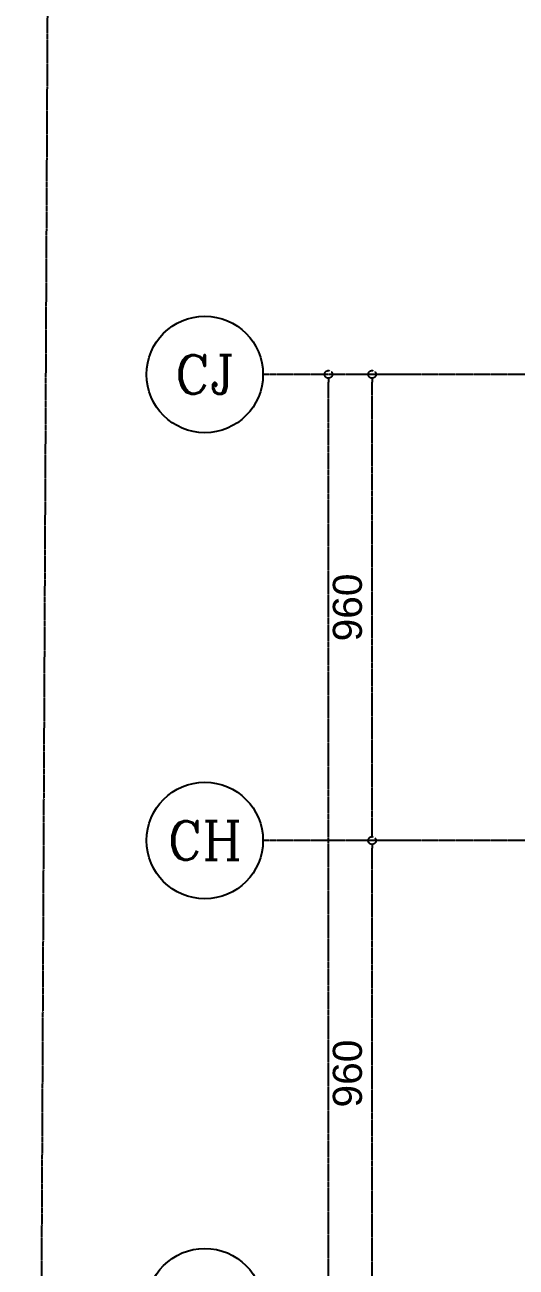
# Model space of a CAD drawing. Header units: millimetres. Extents: x -18489 to 17339, y -1599 to 10961.
# Drawn here: x -18489 to -17476, y 6704 to 9262 of the extents above; entities that cross this region are included whole.
import ezdxf
from ezdxf.enums import TextEntityAlignment as Align

# ---------------------------------------------------------------- set-up
doc = ezdxf.new("R2010")
doc.units = ezdxf.units.MM
doc.linetypes.add('X-CUB3-L10$0$4', pattern=[2, 1.25, -0.25, 0.25, -0.25])
doc.linetypes.add('X-CUB3-L10$0$COL-CEN-LIN', pattern=[3.25, 2.5, -0.25, 0.25, -0.25])
for name, color, linetype in [('X-CUB3-L10$0$0-MC', 8, 'Continuous'), ('X-CUB3-L10$0$0-NC', 8, 'Continuous'), ('X-CUB3-L10$0$CCL', 8, 'X-CUB3-L10$0$COL-CEN-LIN'), ('X-CUB3-L10$0$SITE-BDG', 8, 'X-CUB3-L10$0$4')]:
    doc.layers.add(name, color=color, linetype=linetype)
doc.styles.add('X-CUB3-L10$0$COL-NUM', font='romanc')
doc.styles.add('X-CUB3-L10$0$DIM', font='', dxfattribs={"width": 0.8})
doc.styles.add('X-CUB3-L10$0$Gen-Text', font='arial.ttf', dxfattribs={"height": 2.5})
doc.styles.get('X-CUB3-L10$0$DIM').set_extended_font_data('MingLiU')
doc.dimstyles.new('X-CUB3-L10$0$CIRL', dxfattribs={"dimtxt": 50, "dimasz": 25, "dimexe": 16, "dimexo": 0, "dimgap": 6, "dimtad": 1, "dimdsep": 46, "dimtxsty": 'X-CUB3-L10$0$DIM', "dimblk": 'X-CUB3-L10$0$_DotBlank', "dimcen": 10, "dimdle": 16, "dimclrd": 256, "dimclre": 256, "dimclrt": 6, "dimadec": 0, "dimazin": 0, "dimtfac": 1, "dimtix": 1, "dimtmove": 2, "dimatfit": 3, "dimldrblk": 'X-CUB3-L10$0$ARROW', "dimfxl": 1, "dimtolj": 1, "dimtzin": 0, "dimarcsym": 0})

# ---------------------------------------------------------------- blocks, each defined once
blk = doc.blocks.new('X-CUB3-L10$0$cn-y')
at = {"layer": 'X-CUB3-L10$0$0-MC'}
blk.add_circle((-50, 0), 50, dxfattribs=at)
at = {"layer": 'X-CUB3-L10$0$0-NC', "style": 'X-CUB3-L10$0$COL-NUM'}
blk.add_attdef('GRID-Y', text='', height=50, dxfattribs=at).set_placement((-50, 0), align=Align.MIDDLE_CENTER)
blk = doc.blocks.new('X-CUB3-L10$0$_DotBlank')
at = {"color": 0, "linetype": 'ByBlock', "lineweight": -2}
blk.add_line((-0.5, 0), (-1, 0), dxfattribs=at)
blk.add_circle((0, 0), 0.5, dxfattribs=at)
blk = doc.blocks.new('*D577')
at = {"layer": 'DefPoints', "color": 0, "transparency": 16777216}
for p in [(-5025, 9262.5), (-4935, 9262.5), (-4935, 1582.5)]:
    blk.add_point(p, dxfattribs=at)
at = {"layer": 'X-CUB3-L10$0$CCL', "lineweight": -2}
for p, q in [((-4935, 9262.5), (-5045, 9262.5)), ((-5025, 1598.5), (-5025, 9246.5)), ((-4935, 1582.5), (-5045, 1582.5))]:
    blk.add_line(p, q, dxfattribs=at)
at = {"layer": 'X-CUB3-L10$0$CCL', "lineweight": -2, "xscale": 16, "yscale": 16, "zscale": 16}
for p, rotation in [((-5025, 9262.5), 90), ((-5025, 1582.5), 270)]:
    blk.add_blockref('X-CUB3-L10$0$_DotBlank', p, dxfattribs=dict(at, rotation=rotation))
at = {"layer": 'X-CUB3-L10$0$CCL', "color": 6, "insert": (-5075.6, 5422.5), "char_height": 2.5, "attachment_point": 5, "rotation": 90, "style": 'X-CUB3-L10$0$Gen-Text'}
blk.add_mtext('\\A1;{\\H24x;7680}', dxfattribs=at)
blk = doc.blocks.new('X-CUB3-L10$0$ARROW')
at = {"color": 3}
blk.add_solid([(0, 0), (-2.4, -0.4), (-2.4, 0.4)], dxfattribs=at)
blk = doc.blocks.new('*D584')
at = {"layer": 'DefPoints', "color": 0, "transparency": 16777216}
for p in [(-4935, 8302.5), (-4845, 8302.5), (-4845, 7342.5)]:
    blk.add_point(p, dxfattribs=at)
at = {"layer": 'X-CUB3-L10$0$CCL', "lineweight": -2}
for p, q in [((-4845, 8302.5), (-4955, 8302.5)), ((-4935, 7358.5), (-4935, 8286.5)), ((-4845, 7342.5), (-4955, 7342.5))]:
    blk.add_line(p, q, dxfattribs=at)
at = {"layer": 'X-CUB3-L10$0$CCL', "lineweight": -2, "xscale": 16, "yscale": 16, "zscale": 16}
for p, rotation in [((-4935, 8302.5), 90), ((-4935, 7342.5), 270)]:
    blk.add_blockref('X-CUB3-L10$0$_DotBlank', p, dxfattribs=dict(at, rotation=rotation))
at = {"layer": 'X-CUB3-L10$0$CCL', "color": 6, "insert": (-4985.6, 7822.5), "char_height": 2.5, "attachment_point": 5, "rotation": 90, "style": 'X-CUB3-L10$0$Gen-Text'}
blk.add_mtext('\\A1;{\\H24x;960}', dxfattribs=at)
blk = doc.blocks.new('*D585')
at = {"layer": 'DefPoints', "color": 0, "transparency": 16777216}
for p in [(-4935, 9262.5), (-4845, 9262.5), (-4845, 8302.5)]:
    blk.add_point(p, dxfattribs=at)
at = {"layer": 'X-CUB3-L10$0$CCL', "lineweight": -2}
for p, q in [((-4845, 9262.5), (-4955, 9262.5)), ((-4935, 8318.5), (-4935, 9246.5)), ((-4845, 8302.5), (-4955, 8302.5))]:
    blk.add_line(p, q, dxfattribs=at)
at = {"layer": 'X-CUB3-L10$0$CCL', "lineweight": -2, "xscale": 16, "yscale": 16, "zscale": 16}
for p, rotation in [((-4935, 9262.5), 90), ((-4935, 8302.5), 270)]:
    blk.add_blockref('X-CUB3-L10$0$_DotBlank', p, dxfattribs=dict(at, rotation=rotation))
at = {"layer": 'X-CUB3-L10$0$CCL', "color": 6, "insert": (-4985.6, 8782.5), "char_height": 2.5, "attachment_point": 5, "rotation": 90, "style": 'X-CUB3-L10$0$Gen-Text'}
blk.add_mtext('\\A1;{\\H24x;960}', dxfattribs=at)
blk = doc.blocks.new('X-CUB3-L10$0$CUB3-10')
at = {"layer": 'X-CUB3-L10$0$CCL'}
for p, q in [((720, 9262.459), (-5160, 9262.459)), ((720, 8302.459), (-5160, 8302.459))]:
    blk.add_line(p, q, dxfattribs=at)
ref = blk.add_blockref('X-CUB3-L10$0$cn-y', (-5160, 9262.459), dxfattribs=dict(at, xscale=2.399999999999997, yscale=2.399999999999997, zscale=2.399999999999997))
ref.add_attrib('GRID-Y', 'CJ', dxfattribs={"layer": 'X-CUB3-L10$0$0-NC', "height": 80, "style": 'X-CUB3-L10$0$COL-NUM'}).set_placement((-5280, 9262.459), align=Align.MIDDLE_CENTER)
ref = blk.add_blockref('X-CUB3-L10$0$cn-y', (-5160, 8302.459), dxfattribs=dict(at, xscale=2.399999999999997, yscale=2.399999999999997, zscale=2.399999999999997))
ref.add_attrib('GRID-Y', 'CH', dxfattribs={"layer": 'X-CUB3-L10$0$0-NC', "height": 80, "style": 'X-CUB3-L10$0$COL-NUM'}).set_placement((-5280, 8302.459), align=Align.MIDDLE_CENTER)
ref = blk.add_blockref('X-CUB3-L10$0$cn-y', (-5160, 7342.459), dxfattribs=dict(at, xscale=2.399999999999997, yscale=2.399999999999997, zscale=2.399999999999997))
ref.add_attrib('GRID-Y', 'CG', dxfattribs={"layer": 'X-CUB3-L10$0$0-NC', "height": 80, "style": 'X-CUB3-L10$0$COL-NUM'}).set_placement((-5280, 7342.459), align=Align.MIDDLE_CENTER)
for base, p1, p2, picture, middle in [((-5025, 9262.459), (-4935, 1582.459), (-4935, 9262.459), '*D577', (-5075.634, 5422.459)), ((-4935, 9262.459), (-4845, 8302.459), (-4845, 9262.459), '*D585', (-4985.634, 8782.459)), ((-4935, 8302.459), (-4845, 7342.459), (-4845, 8302.459), '*D584', (-4985.634, 7822.459))]:
    dim = blk.add_linear_dim(base=base, p1=p1, p2=p2, angle=90, text='{\\H24x;<>}', dimstyle='X-CUB3-L10$0$CIRL', override={"dimtxt": 60, "dimasz": 16, "dimexe": 20, "dimgap": 20, "dimtxsty": 'X-CUB3-L10$0$Gen-Text'}, dxfattribs=at)
    dim.commit()
    dim.dimension.update_dxf_attribs({"geometry": picture, "text_midpoint": middle})
blk = doc.blocks.new('X-CUB3-L10')
at = {"layer": 'X-CUB3-L10$0$SITE-BDG', "linetype": 'X-CUB3-L10$0$COL-CEN-LIN'}
blk.add_lwpolyline([(-18434.9, 10960.9), (-18489.2, -593.8, 0.415596), (-17489.2, -1598.5), (-8989.4, -1598.5, 0.412805), (-7989.5, -603.2), (-7950.7, 7655.1)], format="xyb", dxfattribs=at)
at = {"layer": 'X-CUB3-L10$0$CCL'}
blk.add_blockref('X-CUB3-L10$0$CUB3-10', (-12838.1, -720), dxfattribs=at)

msp = doc.modelspace()

# ---------------------------------------------------------------- block references
msp.add_blockref('X-CUB3-L10', (0, 0))

doc.saveas('drawing.dxf')
